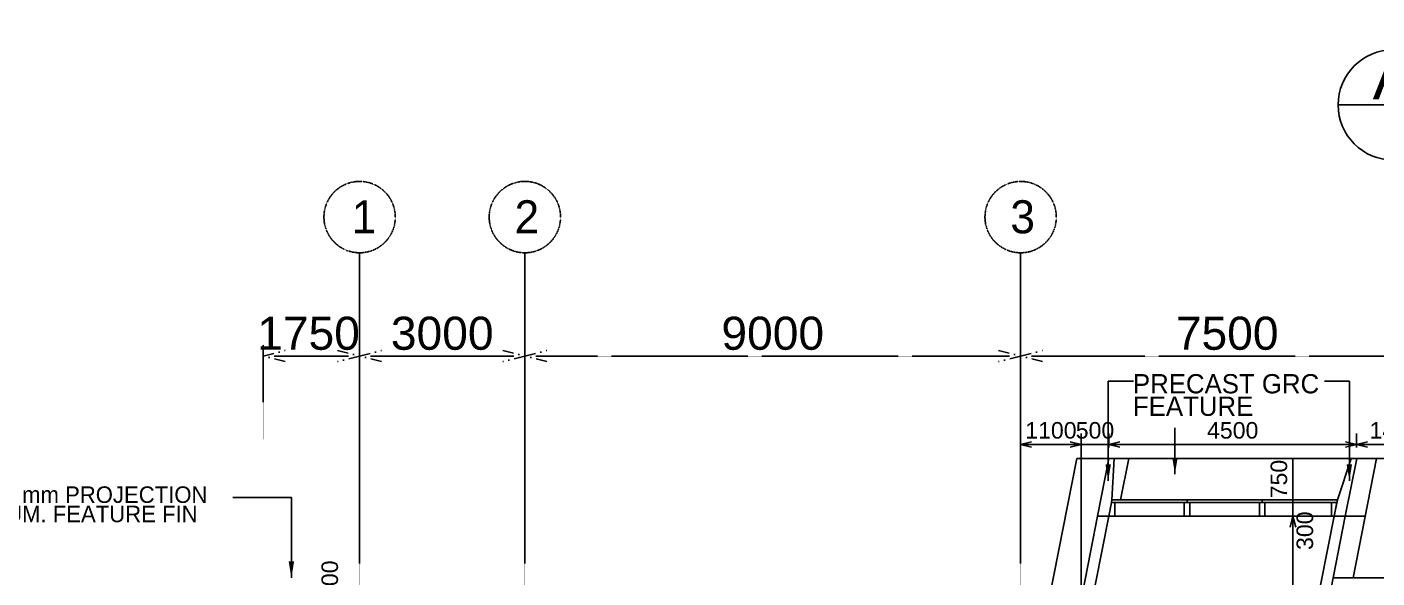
# Model space of a CAD drawing. Header units: millimetres. Extents: x 477 to 62893, y 268 to 55271.
# Drawn here: x 16231 to 40738, y 45270 to 55271 of the extents above; entities that cross this region are included whole.
import ezdxf
from ezdxf.enums import TextEntityAlignment as Align

# ---------------------------------------------------------------- set-up
doc = ezdxf.new("R2010")
doc.units = ezdxf.units.MM
doc.linetypes.add('DASHDOT', pattern=[1, 0.5, -0.25, 0, -0.25])
doc.layers.get('0').update_dxf_attribs({"color": 8})
doc.layers.get('Defpoints').update_dxf_attribs({"color": 8})
for name, color, linetype in [('DLN020__', 8, 'DASHDOT'), ('DLN030', 8, 'Continuous'), ('DLN040__', 8, 'Continuous'), ('DLN052__', 8, 'Continuous'), ('DLN210__', 8, 'Continuous'), ('DLN220__', 8, 'Continuous'), ('DLN280__', 8, 'Continuous'), ('DLN314__', 8, 'Continuous'), ('MARK', 8, 'Continuous')]:
    doc.layers.add(name, color=color, linetype=linetype)
doc.styles.add('ROMANS', font='swissl.ttf')
doc.styles.add('SWIS721LT450', font='swissl.ttf')
doc.styles.add('SWIS721LT750', font='swissl.ttf')
doc.styles.add('test_IAS_STRUCTURE$0$A_IAS_GRID$0$Standard', font='txt')
doc.dimstyles.new('INTDIM', dxfattribs={"dimscale": 200, "dimtxt": 2.25, "dimasz": 1.5, "dimexe": 1, "dimexo": 0, "dimgap": 1, "dimtad": 1, "dimdec": 0, "dimrnd": 1, "dimzin": 1, "dimdsep": 46, "dimtxsty": 'SWIS721LT450', "dimcen": 1, "dimclrd": 256, "dimclre": 256, "dimclrt": 256, "dimaunit": 1, "dimadec": 3, "dimazin": 0, "dimtfac": 1, "dimtdec": 0, "dimtix": 1, "dimtmove": 2, "dimatfit": 0, "dimfxl": 1, "dimtolj": 1, "dimtzin": 0, "dimarcsym": 0})

# ---------------------------------------------------------------- blocks, each defined once
blk = doc.blocks.new('DIMARR')
for p, q in [((-1, 0.25), (0, 0)), ((-1, 0), (0, 0)), ((0, 0), (-1, -0.25))]:
    blk.add_line(p, q)
blk = doc.blocks.new('*D385')
at = {"layer": 'Defpoints', "color": 0, "transparency": 16777216}
for p in [(25269, 49299), (22269, 47591), (25269, 47591)]:
    blk.add_point(p, dxfattribs=at)
at = {"layer": 'DLN020__', "lineweight": -2, "transparency": 16777216}
for p, q in [((22269, 47791), (22269, 49499)), ((22669, 49299), (24869, 49299)), ((25269, 47791), (25269, 49499))]:
    blk.add_line(p, q, dxfattribs=at)
at = {"layer": 'DLN020__', "lineweight": -2, "transparency": 16777216, "xscale": 400, "yscale": 400, "zscale": 400, "rotation": 180}
blk.add_blockref('DIMARR', (22269, 49299), dxfattribs=at)
at = {"layer": 'DLN020__', "lineweight": -2, "transparency": 16777216, "xscale": 400, "yscale": 400, "zscale": 400}
blk.add_blockref('DIMARR', (25269, 49299), dxfattribs=at)
at = {"layer": 'DLN020__', "transparency": 16777216, "insert": (23769, 49708), "char_height": 600, "attachment_point": 5, "style": 'SWIS721LT450'}
blk.add_mtext('\\A1;3000', dxfattribs=at)
blk = doc.blocks.new('*D386')
at = {"layer": 'Defpoints', "color": 0, "transparency": 16777216}
for p in [(34269, 49299), (25269, 47591), (34269, 47591)]:
    blk.add_point(p, dxfattribs=at)
at = {"layer": 'DLN020__', "lineweight": -2, "transparency": 16777216}
for p, q in [((25269, 47791), (25269, 49499)), ((25669, 49299), (33869, 49299)), ((34269, 47791), (34269, 49499))]:
    blk.add_line(p, q, dxfattribs=at)
at = {"layer": 'DLN020__', "lineweight": -2, "transparency": 16777216, "xscale": 400, "yscale": 400, "zscale": 400, "rotation": 180}
blk.add_blockref('DIMARR', (25269, 49299), dxfattribs=at)
at = {"layer": 'DLN020__', "lineweight": -2, "transparency": 16777216, "xscale": 400, "yscale": 400, "zscale": 400}
blk.add_blockref('DIMARR', (34269, 49299), dxfattribs=at)
at = {"layer": 'DLN020__', "transparency": 16777216, "insert": (29769, 49708), "char_height": 600, "attachment_point": 5, "style": 'SWIS721LT450'}
blk.add_mtext('\\A1;9000', dxfattribs=at)
blk = doc.blocks.new('*D387')
at = {"layer": 'Defpoints', "color": 0, "transparency": 16777216}
for p in [(41769, 49299), (41769, 47891), (34269, 47591)]:
    blk.add_point(p, dxfattribs=at)
at = {"layer": 'DLN020__', "lineweight": -2, "transparency": 16777216}
for p, q in [((34269, 47791), (34269, 49499)), ((34669, 49299), (41369, 49299)), ((41769, 48091), (41769, 49499))]:
    blk.add_line(p, q, dxfattribs=at)
at = {"layer": 'DLN020__', "lineweight": -2, "transparency": 16777216, "xscale": 400, "yscale": 400, "zscale": 400, "rotation": 180}
blk.add_blockref('DIMARR', (34269, 49299), dxfattribs=at)
at = {"layer": 'DLN020__', "lineweight": -2, "transparency": 16777216, "xscale": 400, "yscale": 400, "zscale": 400}
blk.add_blockref('DIMARR', (41769, 49299), dxfattribs=at)
at = {"layer": 'DLN020__', "transparency": 16777216, "insert": (38019, 49708), "char_height": 600, "attachment_point": 5, "style": 'SWIS721LT450'}
blk.add_mtext('\\A1;7500', dxfattribs=at)
blk = doc.blocks.new('*D397')
at = {"layer": 'Defpoints', "color": 0, "transparency": 16777216}
for p in [(22269, 49299), (20519, 47591), (22269, 47591)]:
    blk.add_point(p, dxfattribs=at)
at = {"layer": 'DLN020__', "lineweight": -2, "transparency": 16777216}
for p, q in [((20519, 47791), (20519, 49499)), ((20919, 49299), (21869, 49299)), ((22269, 47791), (22269, 49499))]:
    blk.add_line(p, q, dxfattribs=at)
at = {"layer": 'DLN020__', "lineweight": -2, "transparency": 16777216, "xscale": 400, "yscale": 400, "zscale": 400, "rotation": 180}
blk.add_blockref('DIMARR', (20519, 49299), dxfattribs=at)
at = {"layer": 'DLN020__', "lineweight": -2, "transparency": 16777216, "xscale": 400, "yscale": 400, "zscale": 400}
blk.add_blockref('DIMARR', (22269, 49299), dxfattribs=at)
at = {"layer": 'DLN020__', "transparency": 16777216, "insert": (21342, 49708), "char_height": 600, "attachment_point": 5, "style": 'SWIS721LT450'}
blk.add_mtext('\\A1;1750', dxfattribs=at)
blk = doc.blocks.new('*D468')
at = {"layer": 'Defpoints', "color": 0, "transparency": 16777216}
for p in [(39004, 46390), (39004, 40090), (39213, 40090)]:
    blk.add_point(p, dxfattribs=at)
at = {"layer": 'DLN030', "lineweight": -2, "transparency": 16777216}
for p, q in [((39204, 46390), (39413, 46390)), ((39213, 46190), (39213, 40290)), ((39204, 40090), (39413, 40090))]:
    blk.add_line(p, q, dxfattribs=at)
at = {"layer": 'DLN030', "lineweight": -2, "transparency": 16777216, "xscale": 200, "yscale": 200, "zscale": 200}
for p, rotation in [((39213, 46390), 90), ((39213, 40090), 270)]:
    blk.add_blockref('DIMARR', p, dxfattribs=dict(at, rotation=rotation))
at = {"layer": 'DLN030', "transparency": 16777216, "insert": (38959, 43240), "char_height": 300, "attachment_point": 5, "rotation": 90, "style": 'SWIS721LT450'}
blk.add_mtext('\\A1;6300', dxfattribs=at)
blk = doc.blocks.new('*D474')
at = {"layer": 'Defpoints', "color": 0, "transparency": 16777216}
for p in [(21497, 44890), (22071, 44890), (22071, 44590)]:
    blk.add_point(p, dxfattribs=at)
at = {"layer": 'DLN030', "lineweight": -2, "transparency": 16777216}
for p, q in [((21871, 44890), (21297, 44890)), ((21497, 44590), (21497, 44890)), ((21871, 44590), (21297, 44590))]:
    blk.add_line(p, q, dxfattribs=at)
at = {"layer": 'DLN030', "transparency": 16777216, "insert": (21729, 45238), "char_height": 300, "attachment_point": 5, "rotation": 90, "style": 'SWIS721LT450'}
blk.add_mtext('\\A1;300', dxfattribs=at)
blk = doc.blocks.new('*D476')
at = {"layer": 'Defpoints', "color": 0, "transparency": 16777216}
for p in [(39213, 46690), (40000, 46690), (40000, 46390)]:
    blk.add_point(p, dxfattribs=at)
at = {"layer": 'DLN030', "lineweight": -2, "transparency": 16777216}
for p, q in [((39800, 46690), (39013, 46690)), ((39213, 46390), (39213, 46690)), ((39800, 46390), (39013, 46390))]:
    blk.add_line(p, q, dxfattribs=at)
at = {"layer": 'DLN030', "transparency": 16777216, "insert": (39430, 46128), "char_height": 300, "attachment_point": 5, "rotation": 90, "style": 'SWIS721LT450'}
blk.add_mtext('\\A1;300', dxfattribs=at)
blk = doc.blocks.new('*D477')
at = {"layer": 'Defpoints', "color": 0, "transparency": 16777216}
for p in [(39213, 47440), (40000, 47440), (40000, 46690)]:
    blk.add_point(p, dxfattribs=at)
at = {"layer": 'DLN030', "lineweight": -2, "transparency": 16777216}
for p, q in [((39800, 47440), (39013, 47440)), ((39213, 46690), (39213, 47440)), ((39800, 46690), (39013, 46690))]:
    blk.add_line(p, q, dxfattribs=at)
at = {"layer": 'DLN030', "transparency": 16777216, "insert": (38959, 47065), "char_height": 300, "attachment_point": 5, "rotation": 90, "style": 'SWIS721LT450'}
blk.add_mtext('\\A1;750', dxfattribs=at)
blk = doc.blocks.new('*X35')
for p, q in [((75850, 55150), (75922, 55150)), ((75862, 55162), (75922, 55162)), ((75875, 55175), (75922, 55175)), ((75887, 55188), (75922, 55188)), ((75900, 55200), (75922, 55200)), ((75912, 55212), (75922, 55212)), ((75662, 54962), (75922, 54962)), ((75675, 54975), (75922, 54975)), ((75687, 54988), (75922, 54988)), ((75700, 55000), (75922, 55000)), ((75712, 55012), (75922, 55012)), ((75725, 55025), (75922, 55025)), ((75737, 55038), (75922, 55038)), ((75750, 55050), (75922, 55050)), ((75762, 55062), (75922, 55062)), ((75775, 55075), (75922, 55075)), ((75787, 55088), (75922, 55088)), ((75800, 55100), (75922, 55100)), ((75812, 55112), (75922, 55112)), ((75825, 55125), (75922, 55125)), ((75837, 55138), (75922, 55138)), ((75475, 54775), (75490, 54775)), ((75487, 54788), (75508, 54788)), ((75500, 54800), (75528, 54800)), ((75512, 54812), (75549, 54812)), ((75525, 54825), (75571, 54825)), ((75537, 54838), (75596, 54838)), ((75550, 54850), (75623, 54850)), ((75562, 54862), (75654, 54862)), ((75575, 54875), (75689, 54875)), ((75587, 54888), (75732, 54888)), ((75600, 54900), (75788, 54900)), ((75612, 54912), (75922, 54912)), ((75625, 54925), (75922, 54925)), ((75637, 54938), (75922, 54938)), ((75650, 54950), (75922, 54950)), ((75300, 54600), (75313, 54600)), ((75312, 54612), (75323, 54612)), ((75325, 54625), (75332, 54625)), ((75337, 54638), (75342, 54638)), ((75350, 54650), (75353, 54650)), ((75362, 54662), (75364, 54662)), ((75375, 54675), (75375, 54675)), ((75400, 54700), (75400, 54700)), ((75412, 54712), (75413, 54712)), ((75425, 54725), (75427, 54725)), ((75437, 54738), (75441, 54738)), ((75450, 54750), (75457, 54750)), ((75462, 54762), (75473, 54762)), ((75112, 54412), (75215, 54412)), ((75125, 54425), (75220, 54425)), ((75137, 54438), (75225, 54438)), ((75150, 54450), (75230, 54450)), ((75162, 54462), (75235, 54462)), ((75175, 54475), (75241, 54475)), ((75187, 54488), (75247, 54488)), ((75200, 54500), (75253, 54500)), ((75212, 54512), (75259, 54512)), ((75225, 54525), (75266, 54525)), ((75237, 54538), (75273, 54538)), ((75250, 54550), (75280, 54550)), ((75262, 54562), (75288, 54562)), ((75275, 54575), (75296, 54575)), ((75287, 54588), (75305, 54588)), ((74925, 54225), (75175, 54225)), ((74937, 54238), (75176, 54238)), ((74950, 54250), (75178, 54250)), ((74962, 54262), (75179, 54262)), ((74975, 54275), (75181, 54275)), ((74987, 54288), (75183, 54288)), ((75000, 54300), (75185, 54300)), ((75012, 54312), (75188, 54312)), ((75025, 54325), (75190, 54325)), ((75037, 54338), (75193, 54338)), ((75050, 54350), (75196, 54350)), ((75062, 54362), (75200, 54362)), ((75075, 54375), (75203, 54375)), ((75087, 54388), (75207, 54388)), ((75100, 54400), (75211, 54400)), ((74862, 54162), (75172, 54162)), ((74874, 54150), (75172, 54150)), ((74875, 54175), (75172, 54175)), ((74886, 54138), (75173, 54138)), ((74887, 54188), (75173, 54188)), ((74899, 54125), (75173, 54125)), ((74900, 54200), (75173, 54200)), ((74911, 54112), (75174, 54112)), ((74912, 54212), (75174, 54212)), ((74924, 54100), (75175, 54100)), ((74936, 54088), (75176, 54088)), ((74949, 54075), (75177, 54075)), ((74961, 54062), (75179, 54062)), ((74974, 54050), (75181, 54050)), ((74986, 54038), (75183, 54038)), ((74999, 54025), (75185, 54025)), ((75011, 54012), (75187, 54012)), ((75024, 54000), (75190, 54000)), ((75036, 53988), (75193, 53988)), ((75049, 53975), (75196, 53975)), ((75061, 53962), (75199, 53962)), ((75074, 53950), (75203, 53950)), ((75086, 53938), (75207, 53938)), ((75099, 53925), (75211, 53925)), ((75111, 53912), (75215, 53912)), ((75124, 53900), (75220, 53900)), ((75136, 53888), (75224, 53888)), ((75149, 53875), (75229, 53875)), ((75161, 53862), (75235, 53862)), ((75174, 53850), (75240, 53850)), ((75186, 53838), (75246, 53838)), ((75199, 53825), (75252, 53825)), ((75211, 53812), (75259, 53812)), ((75224, 53800), (75266, 53800)), ((75236, 53788), (75273, 53788)), ((75249, 53775), (75280, 53775)), ((75261, 53762), (75288, 53762)), ((75274, 53750), (75296, 53750)), ((75286, 53738), (75304, 53738)), ((75299, 53725), (75313, 53725)), ((75311, 53712), (75322, 53712)), ((75324, 53700), (75332, 53700)), ((75336, 53688), (75342, 53688)), ((75349, 53675), (75352, 53675)), ((75361, 53662), (75363, 53662)), ((75374, 53650), (75374, 53650)), ((75399, 53625), (75399, 53625)), ((75411, 53612), (75412, 53612)), ((75424, 53600), (75426, 53600)), ((75436, 53588), (75440, 53588)), ((75449, 53575), (75456, 53575)), ((75461, 53562), (75472, 53562)), ((75474, 53550), (75489, 53550)), ((75486, 53538), (75507, 53538)), ((75499, 53525), (75527, 53525)), ((75511, 53512), (75548, 53512)), ((75524, 53500), (75570, 53500)), ((75536, 53488), (75595, 53488)), ((75549, 53475), (75622, 53475)), ((75561, 53462), (75652, 53462)), ((75574, 53450), (75687, 53450)), ((75586, 53438), (75729, 53438)), ((75599, 53425), (75784, 53425)), ((75611, 53412), (75900, 53412)), ((75624, 53400), (75922, 53400)), ((75636, 53388), (75922, 53388)), ((75649, 53375), (75922, 53375)), ((75661, 53362), (75922, 53362)), ((75674, 53350), (75922, 53350)), ((75686, 53338), (75922, 53338)), ((75699, 53325), (75922, 53325)), ((75711, 53312), (75922, 53312)), ((75724, 53300), (75922, 53300)), ((75736, 53288), (75922, 53288)), ((75749, 53275), (75922, 53275)), ((75761, 53262), (75922, 53262)), ((75774, 53250), (75922, 53250)), ((75786, 53238), (75922, 53238)), ((75799, 53225), (75922, 53225)), ((75811, 53212), (75922, 53212)), ((75824, 53200), (75922, 53200)), ((75836, 53188), (75922, 53188)), ((75849, 53175), (75922, 53175)), ((75861, 53162), (75922, 53162)), ((75874, 53150), (75922, 53150)), ((75886, 53138), (75922, 53138)), ((75899, 53125), (75922, 53125)), ((75911, 53112), (75922, 53112))]:
    blk.add_line(p, q)
blk = doc.blocks.new('SECUR')
at = {"layer": 'MARK'}
for p, q in [((0, 3.414), (0, 3)), ((1.414, 2), (0, 3.414)), ((1, 2), (-1, 2)), ((1.414, 2), (0, 0.586)), ((0, 1), (0, 0))]:
    blk.add_line(p, q, dxfattribs=at)
for start, end in [(90, 270), (270, 90)]:
    blk.add_arc((0, 2), 1, start, end, dxfattribs=at)
at = {"layer": 'MARK', "xscale": 0.001333333333604969, "yscale": 0.001333333333604969, "zscale": 0.001333333333604969, "rotation": 180}
blk.add_blockref('*X35', (101.23, 74.216), dxfattribs=at)
at = {"layer": 'MARK', "style": 'ROMANS'}
for tag, height, p in [('SECUR1', 0.8, (0, 2.5)), ('SECUR2', 0.267, (0, 1.5))]:
    blk.add_attdef(tag, text='', height=height, dxfattribs=at).set_placement(p, align=Align.MIDDLE)
blk = doc.blocks.new('MAGENTA')
at = {"layer": 'DLN314__'}
blk.add_line((-212508, -468222), (-212508, -468172), dxfattribs=at)
blk.add_lwpolyline([(-212458, -468472), (-212458, -468222), (-212558, -468222), (-212558, -468472)], close=True, dxfattribs=at)
blk = doc.blocks.new('*D265')
at = {"layer": 'Defpoints', "color": 0, "transparency": 16777216}
for p in [(40369, 47694), (35869, 47440), (40369, 47440)]:
    blk.add_point(p, dxfattribs=at)
at = {"layer": 'DLN030', "lineweight": -2, "transparency": 16777216}
for p, q in [((35869, 47640), (35869, 47894)), ((40369, 47640), (40369, 47894)), ((36069, 47694), (40169, 47694))]:
    blk.add_line(p, q, dxfattribs=at)
at = {"layer": 'DLN030', "lineweight": -2, "transparency": 16777216, "xscale": 200, "yscale": 200, "zscale": 200, "rotation": 180}
blk.add_blockref('DIMARR', (35869, 47694), dxfattribs=at)
at = {"layer": 'DLN030', "lineweight": -2, "transparency": 16777216, "xscale": 200, "yscale": 200, "zscale": 200}
blk.add_blockref('DIMARR', (40369, 47694), dxfattribs=at)
at = {"layer": 'DLN030', "transparency": 16777216, "insert": (38119, 47948), "char_height": 300, "attachment_point": 5, "style": 'SWIS721LT450'}
blk.add_mtext('\\A1;4500', dxfattribs=at)
blk = doc.blocks.new('*D266')
at = {"layer": 'Defpoints', "color": 0, "transparency": 16777216}
for p in [(41769, 47694), (40369, 47440), (41769, 47440)]:
    blk.add_point(p, dxfattribs=at)
at = {"layer": 'DLN030', "lineweight": -2, "transparency": 16777216}
for p, q in [((40369, 47640), (40369, 47894)), ((41769, 47640), (41769, 47894)), ((40569, 47694), (41569, 47694))]:
    blk.add_line(p, q, dxfattribs=at)
at = {"layer": 'DLN030', "lineweight": -2, "transparency": 16777216, "xscale": 200, "yscale": 200, "zscale": 200, "rotation": 180}
blk.add_blockref('DIMARR', (40369, 47694), dxfattribs=at)
at = {"layer": 'DLN030', "lineweight": -2, "transparency": 16777216, "xscale": 200, "yscale": 200, "zscale": 200}
blk.add_blockref('DIMARR', (41769, 47694), dxfattribs=at)
at = {"layer": 'DLN030', "transparency": 16777216, "insert": (41069, 47948), "char_height": 300, "attachment_point": 5, "style": 'SWIS721LT450'}
blk.add_mtext('\\A1;1400', dxfattribs=at)
blk = doc.blocks.new('*D267')
at = {"layer": 'Defpoints', "color": 0, "transparency": 16777216}
for p in [(35369, 47694), (35869, 47440), (35369, 44890)]:
    blk.add_point(p, dxfattribs=at)
at = {"layer": 'DLN030', "lineweight": -2, "transparency": 16777216}
for p, q in [((35369, 45090), (35369, 47894)), ((35869, 47640), (35869, 47894)), ((35869, 47694), (35369, 47694))]:
    blk.add_line(p, q, dxfattribs=at)
at = {"layer": 'DLN030', "transparency": 16777216, "insert": (35619, 47948), "char_height": 300, "attachment_point": 5, "style": 'SWIS721LT450'}
blk.add_mtext('\\A1;500', dxfattribs=at)
blk = doc.blocks.new('*D268')
at = {"layer": 'Defpoints', "color": 0, "transparency": 16777216}
for p in [(34269, 47694), (34269, 47694), (35369, 47694)]:
    blk.add_point(p, dxfattribs=at)
at = {"layer": 'DLN030', "lineweight": -2, "transparency": 16777216}
blk.add_line((35169, 47694), (34469, 47694), dxfattribs=at)
at = {"layer": 'DLN030', "lineweight": -2, "transparency": 16777216, "xscale": 200, "yscale": 200, "zscale": 200, "rotation": 180}
blk.add_blockref('DIMARR', (34269, 47694), dxfattribs=at)
at = {"layer": 'DLN030', "lineweight": -2, "transparency": 16777216, "xscale": 200, "yscale": 200, "zscale": 200}
blk.add_blockref('DIMARR', (35369, 47694), dxfattribs=at)
at = {"layer": 'DLN030', "transparency": 16777216, "insert": (34819, 47948), "char_height": 300, "attachment_point": 5, "style": 'SWIS721LT450'}
blk.add_mtext('\\A1;1100', dxfattribs=at)

msp = doc.modelspace()

# ---------------------------------------------------------------- linework, layer by layer
at = {"layer": 'DLN020__'}
for p, q in [((22269.4, 5889.6), (22269.4, 51172.8)), ((25269.4, 5889.6), (25269.4, 51172.8)), ((34269.4, 5889.6), (34269.4, 51172.8))]:
    msp.add_line(p, q, dxfattribs=at)
for centre in [(22269.4, 51820.5), (25269.4, 51820.5), (34269.4, 51820.5)]:
    msp.add_circle(centre, 647.6, dxfattribs=at)
at = {"layer": 'DLN210__'}
for p, q in [((35969.4, 47439.6), (40269.4, 47439.6)), ((36231.9, 47439.6), (36084.9, 46689.6)), ((40731.9, 47439.6), (40306.4, 45269.6)), ((40369.4, 47439.6), (40731.9, 47439.6)), ((40163.5, 46389.6), (40526, 46389.6))]:
    msp.add_line(p, q, dxfattribs=at)
for points in [[(35969.4, 47439.6), (35869.4, 47439.6), (35663.5, 46389.6), (35867.3, 46389.6), (35916.4, 46639.6), (35926.2, 46689.6)], [(40369.4, 47439.6), (40269.4, 47439.6), (40018.5, 46689.6), (39959.7, 46389.6), (40163.5, 46389.6)]]:
    msp.add_lwpolyline(points, close=True, dxfattribs=at)
at = {"layer": 'DLN220__', "ltscale": 0.05}
for p, q in [((34789.4, 44889.6), (35289.4, 47439.6)), ((35869.4, 47439.6), (35289.4, 47439.6)), ((40731.9, 47439.6), (50769.4, 47439.6))]:
    msp.add_line(p, q, dxfattribs=at)
at = {"layer": 'DLN280__'}
for points in [[(35867.3, 46389.6), (35663.5, 46389.6), (35310.6, 44589.6), (35514.4, 44589.6)], [(40163.5, 46389.6), (39959.7, 46389.6), (39606.8, 44589.6), (39810.6, 44589.6), (39859.6, 44839.6)]]:
    msp.add_lwpolyline(points, close=True, dxfattribs=at)
at = {"layer": 'DLN314__'}
for p, q in [((40008.7, 46639.6), (35916.4, 46639.6)), ((35926.2, 46689.6), (40018.5, 46689.6)), ((40018.5, 46689.6), (35926.2, 46689.6)), ((39959.7, 46389.6), (35867.3, 46389.6)), ((55899.4, 45269.6), (39943.9, 45269.6))]:
    msp.add_line(p, q, dxfattribs=at)
for points in [[(35976.2, 46389.6), (35976.2, 46639.6), (35916.4, 46639.6), (35867.3, 46389.6)], [(39959.7, 46389.6), (40008.7, 46639.6), (39909.7, 46639.6), (39909.7, 46389.6)]]:
    msp.add_lwpolyline(points, close=True, dxfattribs=at)

# ---------------------------------------------------------------- block references
at = {"layer": 'DLN052__', "ltscale": 0.05, "xscale": 1000, "yscale": 1000, "zscale": 1000}
msp.add_blockref('SECUR', (41032.5, 51856.6), dxfattribs=at).add_auto_attribs({'SECUR1': 'A', 'SECUR2': '-'})
at = {"layer": 'DLN314__'}
for p in [(249797.8, 514861.6), (251162, 514861.6)]:
    msp.add_blockref('MAGENTA', p, dxfattribs=at)

# ---------------------------------------------------------------- texts
at = {"layer": 'DLN020__', "char_height": 600, "width": 17069.008, "attachment_point": 1, "style": 'test_IAS_STRUCTURE$0$A_IAS_GRID$0$Standard'}
for s, insert in [('1', (22126.1, 52125.8)), ('2', (25082.7, 52125.8)), ('3', (34082.7, 52125.8))]:
    msp.add_mtext(s, dxfattribs=dict(at, insert=insert))
at = {"layer": 'DLN040__', "attachment_point": 7, "line_spacing_factor": 0.7, "style": 'SWIS721LT750'}
for s, insert, char_height, width in [('{\\fUnivers|b0|i0|c0|p34;PRECAST GRC FEATURE}', (36308.3, 48207.1), 350, 4317.27), ('{\\fUnivers|b0|i0|c0|p34;380 mm PROJECTION ALUM. FEATURE FIN}', (15361.2, 46278.2), 300, 4867.131)]:
    msp.add_mtext(s, dxfattribs=dict(at, insert=insert, char_height=char_height, width=width))

# ---------------------------------------------------------------- dimensions: what is measured, and where the dimension line sits
at = {"layer": 'DLN020__'}
dim = msp.add_linear_dim(base=(22269.4, 49299.2), p1=(20519.4, 47591), p2=(22269.4, 47591), angle=360, dimstyle='INTDIM', override={"dimscale": 1, "dimtxt": 600, "dimasz": 400, "dimexe": 200, "dimexo": 200, "dimgap": 100, "dimrnd": 0, "dimzin": 0, "dimblk": 'DIMARR', "dimcen": 200, "dimclrt": 256}, dxfattribs=at)
dim.commit()
dim.dimension.update_dxf_attribs({"geometry": '*D397', "text_midpoint": (21341.7, 49707.6), "dimtype": 160})
for base, p1, p2, picture, middle in [((25269.4, 49299.2), (22269.4, 47591), (25269.4, 47591), '*D385', (23769.4, 49707.6)), ((34269.4, 49299.2), (25269.4, 47591), (34269.4, 47591), '*D386', (29769.4, 49707.6)), ((41769.4, 49299.2), (34269.4, 47591), (41769.4, 47891), '*D387', (38019.4, 49707.6))]:
    dim = msp.add_linear_dim(base=base, p1=p1, p2=p2, angle=360, dimstyle='INTDIM', override={"dimscale": 1, "dimtxt": 600, "dimasz": 400, "dimexe": 200, "dimexo": 200, "dimgap": 100, "dimrnd": 0, "dimzin": 0, "dimblk": 'DIMARR', "dimcen": 200, "dimclrt": 256}, dxfattribs=at)
    dim.commit()
    dim.dimension.update_dxf_attribs({"geometry": picture, "text_midpoint": middle})
at = {"layer": 'DLN030'}
for base, p1, p2, picture, middle in [((34269.4, 47694.1), (35369.4, 47694.1), (34269.4, 47694.1), '*D268', (34819.4, 47948.3)), ((35369.4, 47694.1), (35869.4, 47439.6), (35369.4, 44889.6), '*D267', (35619.4, 47948.3)), ((40369.4, 47694.1), (35869.4, 47439.6), (40369.4, 47439.6), '*D265', (38119.4, 47948.3)), ((41769.4, 47694.1), (40369.4, 47439.6), (41769.4, 47439.6), '*D266', (41069.4, 47948.3))]:
    dim = msp.add_linear_dim(base=base, p1=p1, p2=p2, dimstyle='INTDIM', override={"dimscale": 1, "dimtxt": 300, "dimasz": 200, "dimexe": 200, "dimexo": 200, "dimgap": 100, "dimrnd": 0, "dimzin": 0, "dimblk": 'DIMARR', "dimcen": 200, "dimclrt": 256}, dxfattribs=at)
    dim.commit()
    dim.dimension.update_dxf_attribs({"geometry": picture, "text_midpoint": middle})
for base, p1, p2, angle, picture, middle in [((39212.7, 47439.6), (39999.8, 46689.6), (39999.8, 47439.6), 270, '*D477', (38958.5, 47064.6)), ((39212.7, 40089.6), (39003.6, 46389.6), (39003.6, 40089.6), 90, '*D468', (38958.5, 43239.6))]:
    dim = msp.add_linear_dim(base=base, p1=p1, p2=p2, angle=angle, dimstyle='INTDIM', override={"dimscale": 1, "dimtxt": 300, "dimasz": 200, "dimexe": 200, "dimexo": 200, "dimgap": 100, "dimrnd": 0, "dimzin": 0, "dimblk": 'DIMARR', "dimcen": 200, "dimclrt": 256}, dxfattribs=at)
    dim.commit()
    dim.dimension.update_dxf_attribs({"geometry": picture, "text_midpoint": middle})
for base, p1, p2, angle, picture, middle, dimtype in [((39212.7, 46689.6), (39999.8, 46389.6), (39999.8, 46689.6), 90, '*D476', (39429.9, 46127.5), 161), ((21497.5, 44889.6), (22070.8, 44589.6), (22070.8, 44889.6), 270, '*D474', (21729.3, 45238.4), 160)]:
    dim = msp.add_linear_dim(base=base, p1=p1, p2=p2, angle=angle, dimstyle='INTDIM', override={"dimscale": 1, "dimtxt": 300, "dimasz": 200, "dimexe": 200, "dimexo": 200, "dimgap": 100, "dimrnd": 0, "dimzin": 0, "dimblk": 'DIMARR', "dimcen": 200, "dimclrt": 256}, dxfattribs=at)
    dim.commit()
    dim.dimension.update_dxf_attribs({"geometry": picture, "text_midpoint": middle, "dimtype": dimtype})

# ---------------------------------------------------------------- leaders
at = {"layer": 'DLN040__'}
for points, override in [([(35858.8, 47032), (35858.8, 48843.5), (36319.1, 48843.5)], {"dimtad": 0}), ([(40236.5, 47032), (40236.5, 48843.5), (39788, 48843.5)], {"dimtad": 0}), ([(37070.6, 47155.2), (37070.6, 47995.9)], {"dimtad": 0}), ([(21030.7, 45269.6), (21030.7, 46729.9), (19968.9, 46729.9)], {"dimgap": 1, "dimtad": 0})]:
    msp.add_leader(points, dimstyle='INTDIM', override=override, dxfattribs=at)

doc.saveas('drawing.dxf')
